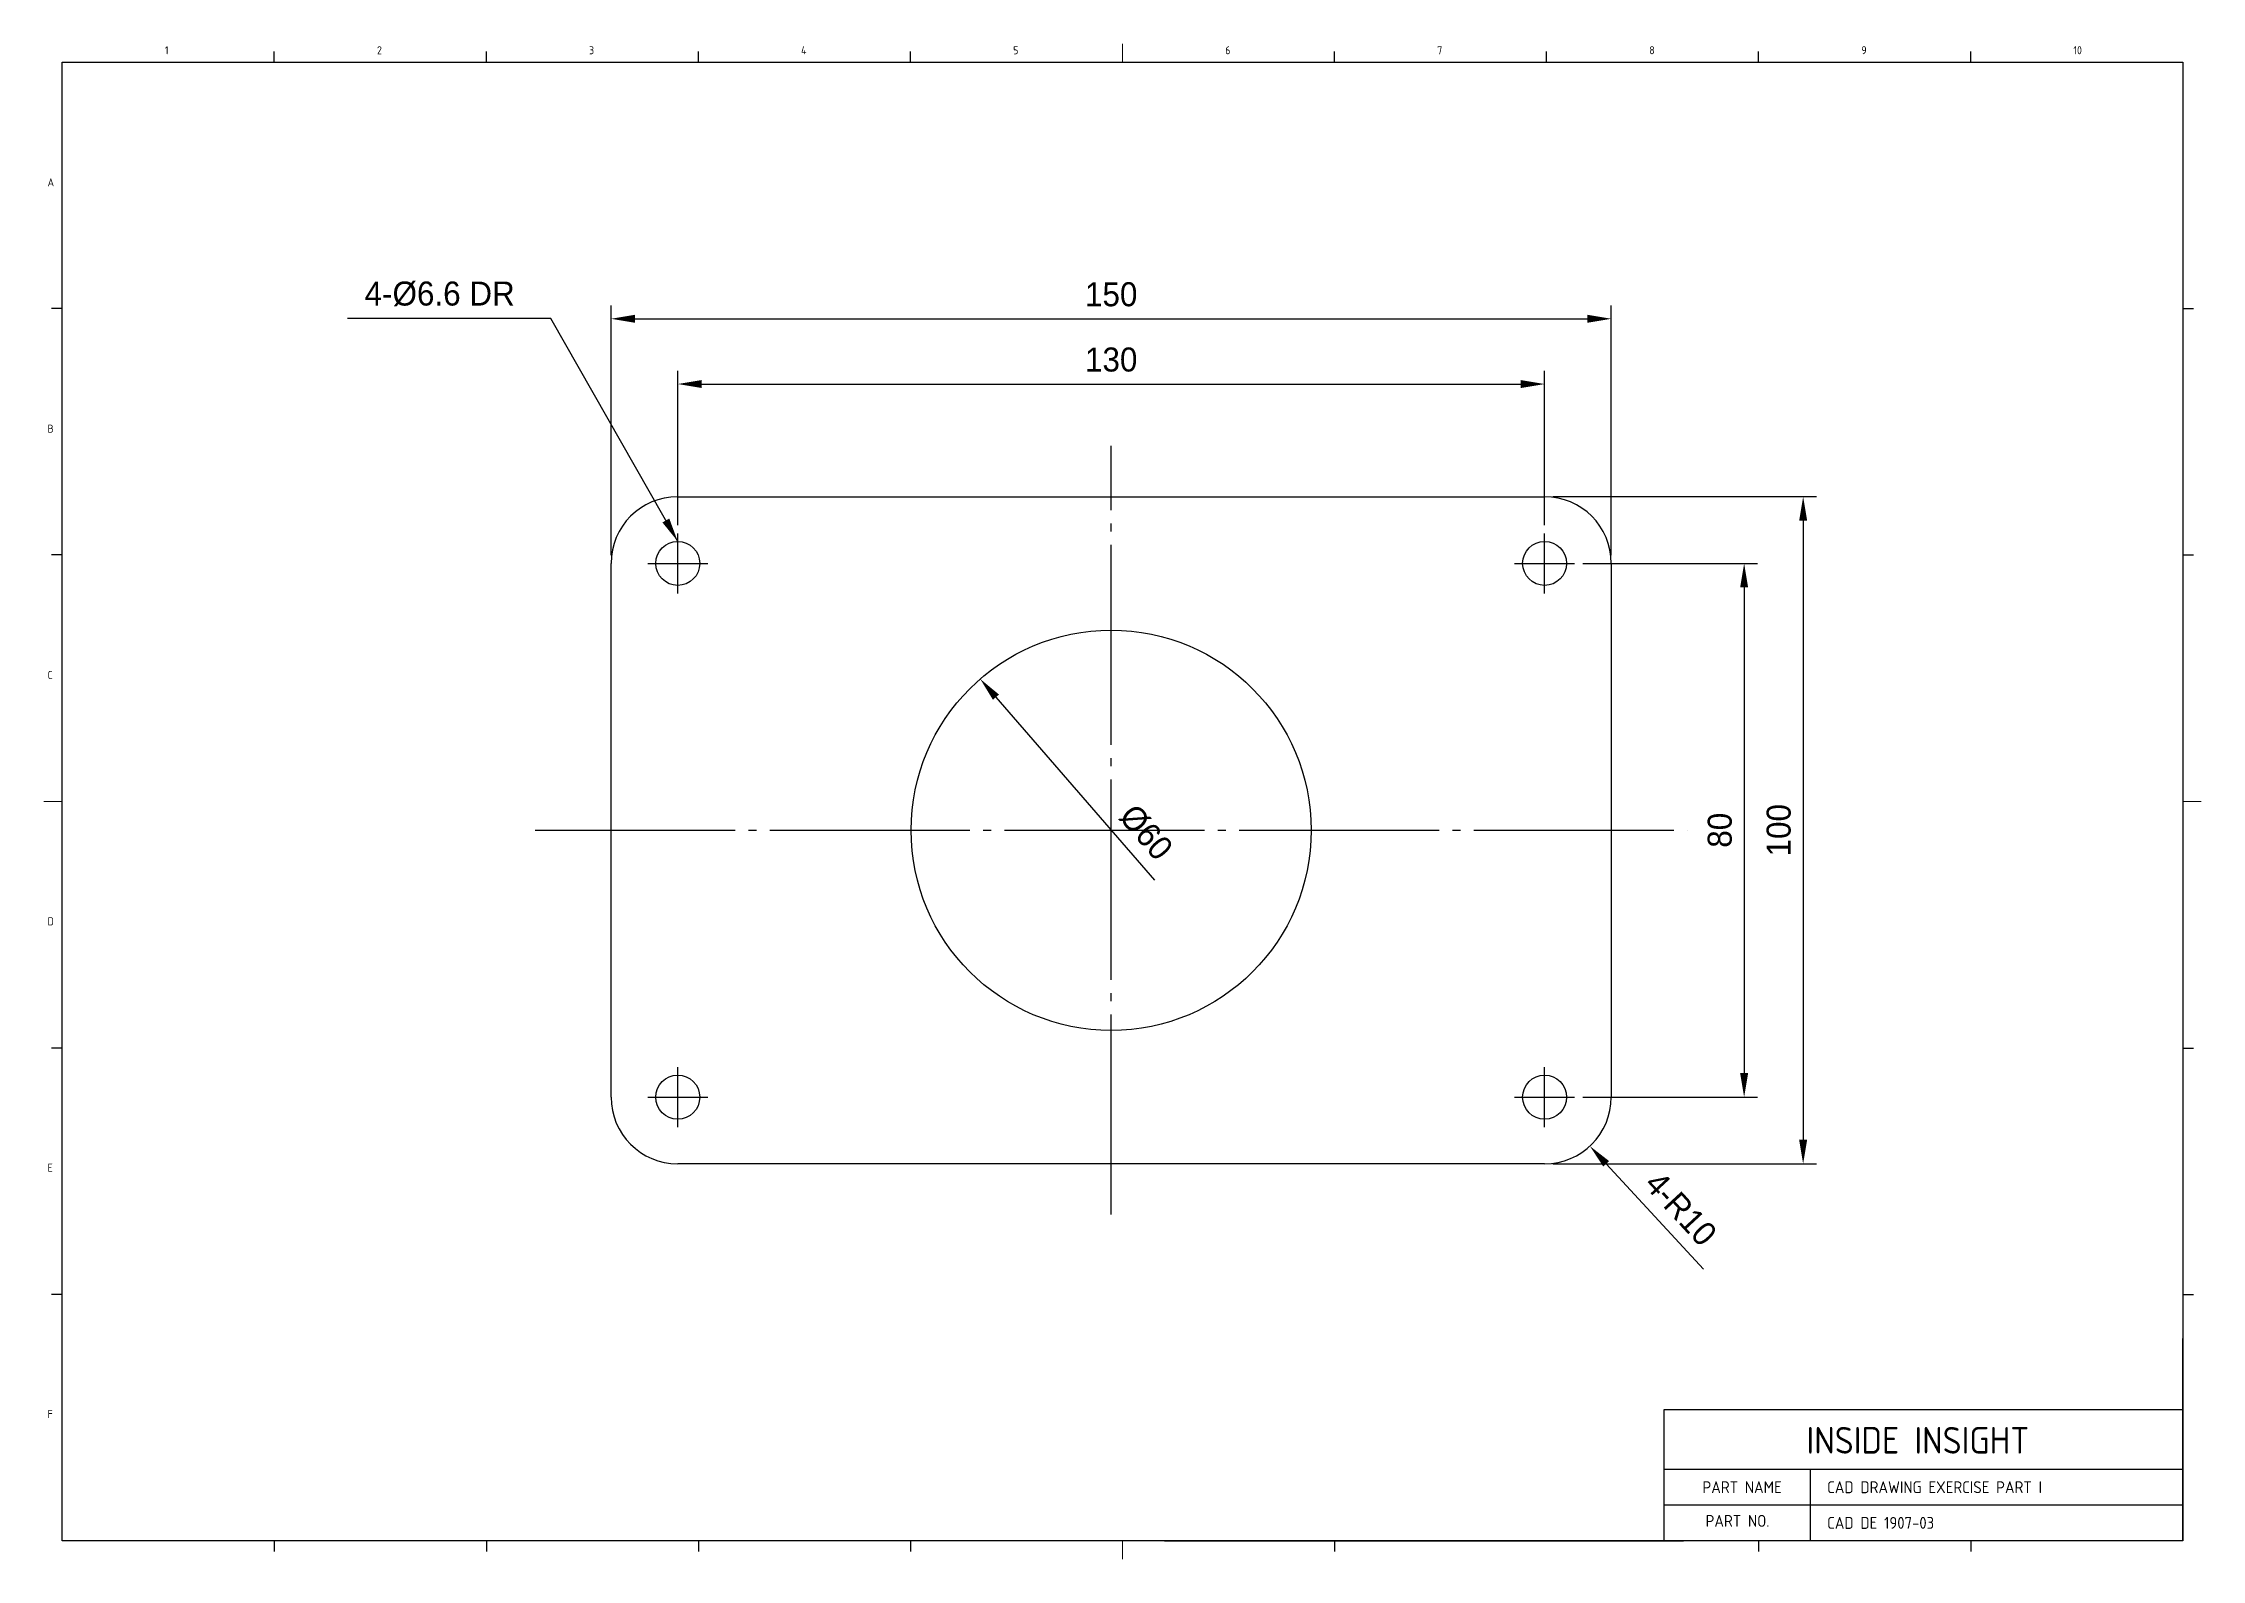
# Model space of a CAD drawing. Header units: inches. Extents: x 328 to 12229, y 132 to 477.
# Drawn here: x 1108.9 to 1432.6, y 137.6 to 364.9 of the extents above; entities that cross this region are included whole.
import ezdxf

# ---------------------------------------------------------------- set-up
doc = ezdxf.new("R2010")
doc.units = ezdxf.units.IN
doc.header["$MEASUREMENT"] = 0
for name, pattern in [('C1', [3.52, 3, -0.2, 0.12, -0.2]), ('C2', [7.05, 6, -0.4, 0.25, -0.4]), ('D2', [11.2, 8, -0.8, 0.4, -0.8, 0.4, -0.8])]:
    doc.linetypes.add(name, pattern=pattern)
doc.layers.add('1', color=1, linetype='C2')
doc.layers.add('3', color=3, linetype='D2')
doc.styles.add('A', font='GENISO', dxfattribs={"bigfont": 'WHGTXT'})
doc.styles.get("Standard").update_dxf_attribs({"font": 'gulim.ttc'})
doc.dimstyles.new('inside insight', dxfattribs={"dimscale": 20, "dimtxt": 0.18, "dimasz": 0.18, "dimexe": 0.1, "dimexo": 0.0625, "dimgap": 0.09, "dimtad": 1, "dimdec": 0, "dimzin": 0, "dimdsep": 46, "dimtxsty": 'Standard', "dimcen": 0.09, "dimclrd": 3, "dimclre": 3, "dimclrt": 2, "dimadec": 0, "dimazin": 0, "dimtfac": 1, "dimtdec": 0, "dimtofl": 0, "dimtmove": 0, "dimatfit": 3, "dimfxl": 0, "dimtolj": 1, "dimtzin": 0, "dimarcsym": 0})

# ---------------------------------------------------------------- blocks, each defined once
blk = doc.blocks.new('INSIDE INSIGHT TITLE BLOCK')
at = {"linetype": 'Continuous'}
for p, q in [((721.37, 362.03), (1039.37, 362.03)), ((721.37, 140.43), (721.37, 362.03)), ((1039.37, 362.03), (1039.37, 140.43)), ((1039.37, 140.43), (721.37, 140.43))]:
    blk.add_line(p, q, dxfattribs=at)
at = {"layer": '3', "color": 3, "linetype": 'Continuous'}
for p, q in [((753.17, 362.03), (753.17, 363.63)), ((784.97, 362.03), (784.97, 363.63)), ((848.57, 362.03), (848.57, 363.63)), ((912.17, 362.03), (912.17, 363.63)), ((943.97, 362.03), (943.97, 363.63)), ((975.77, 362.03), (975.77, 363.63)), ((1007.57, 362.03), (1007.57, 363.63)), ((721.37, 325.11), (719.77, 325.11)), ((1039.37, 325.11), (1040.97, 325.11)), ((721.37, 288.19), (719.77, 288.19)), ((1039.37, 288.19), (1040.97, 288.19)), ((721.37, 214.27), (719.77, 214.27)), ((1039.37, 214.27), (1040.97, 214.27)), ((721.37, 177.35), (719.77, 177.35)), ((1039.37, 177.35), (1040.97, 177.35)), ((1039.37, 140.43), (1039.37, 170.72)), ((1039.37, 160.03), (961.55, 160.03)), ((961.55, 160.03), (961.55, 140.43)), ((1039.37, 151.12), (961.55, 151.12)), ((983.53, 140.43), (983.53, 151.12)), ((1039.37, 145.77), (961.55, 145.77)), ((753.17, 140.43), (753.17, 138.83)), ((784.97, 140.43), (784.97, 138.83)), ((816.77, 140.43), (816.77, 138.83)), ((848.57, 140.43), (848.57, 138.83)), ((886.68, 140.43), (964.49, 140.43)), ((912.17, 140.43), (912.17, 138.83)), ((975.77, 140.43), (975.77, 138.83))]:
    blk.add_line(p, q, dxfattribs=at)
at = {"layer": '3', "linetype": 'Continuous'}
blk.add_line((816.77, 362.03), (816.77, 363.63), dxfattribs=at)
at = {"layer": '3', "color": 3, "linetype": 'Continuous', "const_width": 0.12}
for points in [[(880.37, 362.03), (880.37, 364.83)], [(721.37, 251.23), (718.57, 251.23)], [(1039.37, 251.23), (1042.17, 251.23)], [(880.37, 140.43), (880.37, 137.63)]]:
    blk.add_lwpolyline(points, dxfattribs=at)
at = {"linetype": 'Continuous', "style": 'A'}
for s, height, p in [('1', 1.2, (736.77, 363.23)), ('2', 1.2, (768.57, 363.23)), ('3', 1.2, (800.37, 363.23)), ('4', 1.2, (832.17, 363.23)), ('5', 1.2, (863.97, 363.23)), ('6', 1.2, (895.77, 363.23)), ('7', 1.2, (927.57, 363.23)), ('8', 1.2, (959.37, 363.23)), ('9', 1.2, (991.17, 363.23)), ('10', 1.2, (1022.97, 363.23)), ('A', 1.2, (719.17, 343.43)), ('B', 1.2, (719.17, 306.51)), ('C', 1.2, (719.17, 269.59)), ('D', 1.2, (719.17, 232.67)), ('E', 1.2, (719.17, 195.75)), ('F', 1.2, (719.17, 158.83)), ('PART NAME', 1.782, (967.34, 147.56)), ('PART NO.', 1.782, (967.81, 142.51))]:
    blk.add_text(s, height=height, dxfattribs=at).set_placement(p)
at = {"insert": (982.94, 157.48), "char_height": 3.9942, "width": 47.99, "attachment_point": 1, "style": 'A'}
blk.add_mtext('INSIDE INSIGHT', dxfattribs=at)
blk = doc.blocks.new('*D28')
at = {"color": 3, "lineweight": -2}
for p, q in [((1204.07, 292.67), (1204.07, 315.8)), ((1334.07, 292.67), (1334.07, 315.8)), ((1207.67, 313.8), (1330.47, 313.8))]:
    blk.add_line(p, q, dxfattribs=at)
at = {"color": 3}
for points in [[(1207.67, 314.4), (1207.67, 313.2), (1204.07, 313.8)], [(1330.47, 313.2), (1330.47, 314.4), (1334.07, 313.8)]]:
    blk.add_solid(points, dxfattribs=at)
at = {"layer": 'Defpoints', "color": 0}
for p in [(1334.07, 313.8), (1204.07, 291.42), (1334.07, 291.42)]:
    blk.add_point(p, dxfattribs=at)
at = {"color": 2, "insert": (1269.07, 317.45), "char_height": 3.6, "attachment_point": 5}
blk.add_mtext('\\A1;130', dxfattribs=at)
blk = doc.blocks.new('*D29')
at = {"color": 3, "lineweight": -2}
for p, q in [((1194.07, 288.17), (1194.07, 325.58)), ((1344.07, 288.17), (1344.07, 325.58)), ((1197.67, 323.58), (1340.47, 323.58))]:
    blk.add_line(p, q, dxfattribs=at)
at = {"color": 3}
for points in [[(1197.67, 324.18), (1197.67, 322.98), (1194.07, 323.58)], [(1340.47, 322.98), (1340.47, 324.18), (1344.07, 323.58)]]:
    blk.add_solid(points, dxfattribs=at)
at = {"layer": 'Defpoints', "color": 0}
for p in [(1344.07, 323.58), (1194.07, 286.92), (1344.07, 286.92)]:
    blk.add_point(p, dxfattribs=at)
at = {"color": 2, "insert": (1269.07, 327.23), "char_height": 3.6, "attachment_point": 5}
blk.add_mtext('\\A1;150', dxfattribs=at)
blk = doc.blocks.new('*D30')
at = {"color": 3, "lineweight": -2}
for p, q in [((1339.82, 286.92), (1365.99, 286.92)), ((1363.99, 283.32), (1363.99, 210.52)), ((1339.82, 206.92), (1365.99, 206.92))]:
    blk.add_line(p, q, dxfattribs=at)
at = {"color": 3}
for points in [[(1364.59, 283.32), (1363.39, 283.32), (1363.99, 286.92)], [(1363.39, 210.52), (1364.59, 210.52), (1363.99, 206.92)]]:
    blk.add_solid(points, dxfattribs=at)
at = {"layer": 'Defpoints', "color": 0}
for p in [(1338.57, 286.92), (1338.57, 206.92), (1363.99, 206.92)]:
    blk.add_point(p, dxfattribs=at)
at = {"color": 2, "insert": (1360.35, 246.92), "char_height": 3.6, "attachment_point": 5, "rotation": 90}
blk.add_mtext('\\A1;80', dxfattribs=at)
blk = doc.blocks.new('*D31')
at = {"color": 3, "lineweight": -2}
for p, q in [((1335.32, 296.92), (1374.84, 296.92)), ((1372.84, 293.32), (1372.84, 200.52)), ((1335.32, 196.92), (1374.84, 196.92))]:
    blk.add_line(p, q, dxfattribs=at)
at = {"color": 3}
for points in [[(1373.44, 293.32), (1372.24, 293.32), (1372.84, 296.92)], [(1372.24, 200.52), (1373.44, 200.52), (1372.84, 196.92)]]:
    blk.add_solid(points, dxfattribs=at)
at = {"layer": 'Defpoints', "color": 0}
for p in [(1334.07, 296.92), (1334.07, 196.92), (1372.84, 196.92)]:
    blk.add_point(p, dxfattribs=at)
at = {"color": 2, "insert": (1369.19, 246.92), "char_height": 3.6, "attachment_point": 5, "rotation": 90}
blk.add_mtext('\\A1;100', dxfattribs=at)
blk = doc.blocks.new('*D32')
at = {"color": 3}
for p, q in [((1334.07, 205.12), (1334.07, 208.72)), ((1332.27, 206.92), (1335.87, 206.92))]:
    blk.add_line(p, q, dxfattribs=at)
at = {"color": 3, "lineweight": -2}
blk.add_line((1357.89, 181.13), (1343.3, 196.93), dxfattribs=at)
at = {"color": 3}
blk.add_solid([(1343.74, 197.33), (1342.86, 196.52), (1340.86, 199.57)], dxfattribs=at)
at = {"layer": 'Defpoints', "color": 0}
for p in [(1334.07, 206.92), (1340.86, 199.57)]:
    blk.add_point(p, dxfattribs=at)
at = {"color": 2, "insert": (1354.5, 190.19), "char_height": 3.6, "attachment_point": 5, "rotation": 312.7363}
blk.add_mtext('\\A1;4-R10', dxfattribs=at)
blk = doc.blocks.new('*D33')
at = {"color": 3, "lineweight": -2}
blk.add_line((1251.78, 266.87), (1275.57, 239.42), dxfattribs=at)
at = {"color": 3}
blk.add_solid([(1252.24, 267.26), (1251.33, 266.48), (1249.43, 269.59)], dxfattribs=at)
at = {"layer": 'Defpoints', "color": 0}
for p in [(1249.43, 269.59), (1288.71, 224.24)]:
    blk.add_point(p, dxfattribs=at)
at = {"color": 2, "insert": (1274.29, 246.6), "char_height": 3.6, "attachment_point": 5, "rotation": 310.9057}
blk.add_mtext('\\A1;%%c60', dxfattribs=at)

msp = doc.modelspace()

# ---------------------------------------------------------------- linework, layer by layer
for p, q in [((1204.069982, 296.915988), (1334.069982, 296.915988)), ((1194.069982, 206.915988), (1194.069982, 286.915988)), ((1344.069982, 286.915988), (1344.069982, 206.915988)), ((1334.069982, 196.915988), (1204.069982, 196.915988))]:
    msp.add_line(p, q)
for centre, radius in [((1204.069982, 286.915988), 3.3), ((1334.069982, 286.915988), 3.3), ((1269.069982, 246.915988), 30), ((1204.069982, 206.915988), 3.3), ((1334.069982, 206.915988), 3.3)]:
    msp.add_circle(centre, radius)
for centre, start, end in [((1204.069982, 286.915988), 90, 180), ((1334.069982, 286.915988), 0, 90), ((1204.069982, 206.915988), 180, 270), ((1334.069982, 206.915988), 270, 0)]:
    msp.add_arc(centre, 10, start, end)
at = {"layer": '1', "linetype": 'C1', "ltscale": 10}
for p, q in [((1269.069982, 189.315988), (1269.069982, 304.515988)), ((1204.069982, 282.415988), (1204.069982, 291.415988)), ((1334.069982, 282.415988), (1334.069982, 291.415988)), ((1199.569982, 286.915988), (1208.569982, 286.915988)), ((1329.569982, 286.915988), (1338.569982, 286.915988)), ((1182.669982, 246.915988), (1355.469982, 246.915988)), ((1204.069982, 202.415988), (1204.069982, 211.415988)), ((1334.069982, 202.415988), (1334.069982, 211.415988)), ((1199.569982, 206.915988), (1208.569982, 206.915988)), ((1329.569982, 206.915988), (1338.569982, 206.915988))]:
    msp.add_line(p, q, dxfattribs=at)
at = {"layer": '3', "color": 3, "linetype": 'Continuous'}
msp.add_line((1397.965685, 140.427268), (1397.965685, 138.827268), dxfattribs=at)

# ---------------------------------------------------------------- block references
msp.add_blockref('INSIDE INSIGHT TITLE BLOCK', (390.39707, 0))

# ---------------------------------------------------------------- texts
at = {"linetype": 'Continuous', "style": 'A'}
for s, p in [('CAD DRAWING EXERCISE PART I ', (1376.438293, 147.555268)), ('CAD DE 1907-03', (1376.438293, 142.209268))]:
    msp.add_text(s, height=1.782, dxfattribs=at).set_placement(p)
at = {"color": 2, "insert": (1179.618698, 325.427678), "char_height": 3.6, "attachment_point": 9}
msp.add_mtext('4-Ø6.6 DR', dxfattribs=at)

# ---------------------------------------------------------------- dimensions: what is measured, and where the dimension line sits
for base, p1, p2, picture, middle in [((1344.069982, 323.580563), (1194.069982, 286.915988), (1344.069982, 286.915988), '*D29', (1269.069982, 327.229163)), ((1334.069982, 313.803525), (1204.069982, 291.415988), (1334.069982, 291.415988), '*D28', (1269.069982, 317.452125))]:
    dim = msp.add_linear_dim(base=base, p1=p1, p2=p2, dimstyle='inside insight')
    dim.commit()
    dim.dimension.update_dxf_attribs({"geometry": picture, "text_midpoint": middle})
for base, p1, p2, picture, middle in [((1372.836249, 196.915988), (1334.069982, 296.915988), (1334.069982, 196.915988), '*D31', (1369.187649, 246.915988)), ((1363.992836, 206.915988), (1338.569982, 286.915988), (1338.569982, 206.915988), '*D30', (1360.347836, 246.915988))]:
    dim = msp.add_linear_dim(base=base, p1=p1, p2=p2, angle=90, dimstyle='inside insight')
    dim.commit()
    dim.dimension.update_dxf_attribs({"geometry": picture, "text_midpoint": middle})
dim = msp.add_diameter_dim_2p(p1=(1288.714475, 224.242349), p2=(1249.42549, 269.589626), dimstyle='inside insight', override={"dimtmove": 1})
dim.commit()
dim.dimension.update_dxf_attribs({"geometry": '*D33', "text_midpoint": (1271.466611, 244.149803), "dimtype": 163})
dim = msp.add_radius_dim(center=(1334.069982, 206.915988), mpoint=(1340.856234, 199.57114), text='4-<>', dimstyle='inside insight')
dim.commit()
dim.dimension.update_dxf_attribs({"geometry": '*D32', "text_midpoint": (1354.498144, 190.185435)})

# ---------------------------------------------------------------- leaders
at = {"annotation_type": 0, "has_hookline": 1, "hookline_direction": 1, "text_width": 25.056}
msp.add_leader([(1204.069982, 290.215988), (1185.018698, 323.627678), (1181.418698, 323.627678)], dimstyle='inside insight', dxfattribs=at)

doc.saveas('drawing.dxf')
